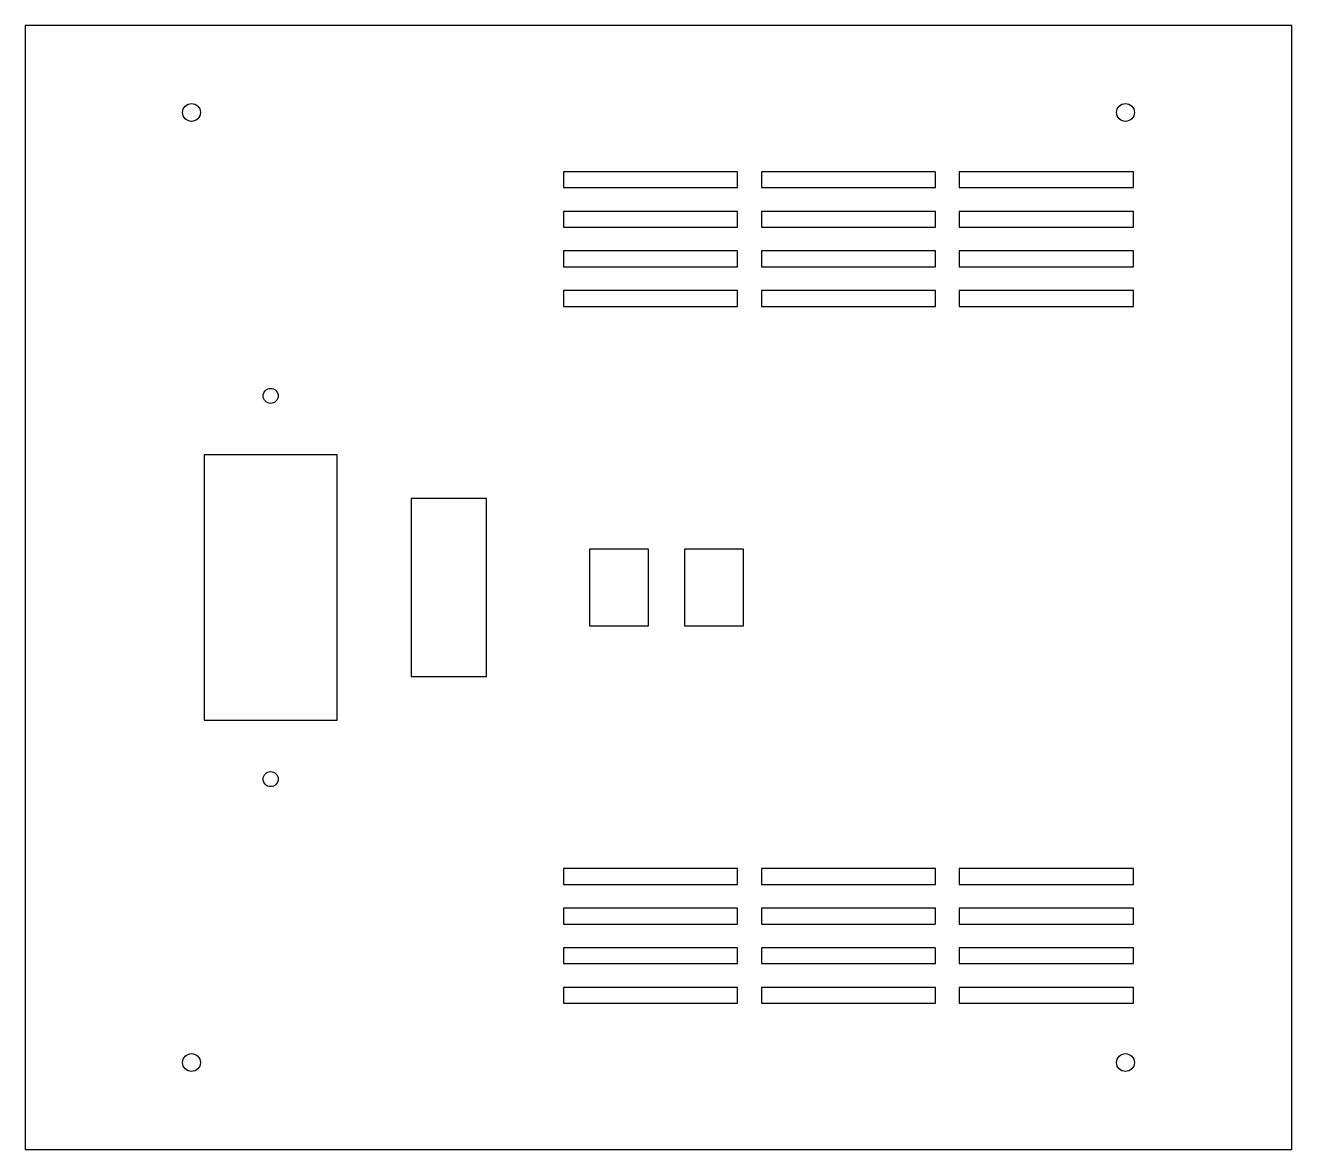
# Model space of a CAD drawing. Header units: millimetres. Extents: x 0 to 320, y 0 to 284.
import ezdxf

# ---------------------------------------------------------------- set-up
doc = ezdxf.new("R2010")
doc.units = ezdxf.units.MM
doc.layers.add('CUT', color=1, linetype='CONTINUOUS')

msp = doc.modelspace()

# ---------------------------------------------------------------- linework, layer by layer
at = {"layer": 'CUT'}
for p, q in [((320, 284), (0, 284)), ((0, 284), (0, 0)), ((320, 0), (320, 284)), ((180, 247), (136, 247)), ((136, 247), (136, 243)), ((180, 243), (180, 247)), ((230, 247), (186, 247)), ((186, 247), (186, 243)), ((230, 243), (230, 247)), ((280, 247), (236, 247)), ((236, 247), (236, 243)), ((280, 243), (280, 247)), ((136, 243), (180, 243)), ((186, 243), (230, 243)), ((236, 243), (280, 243)), ((180, 237), (136, 237)), ((136, 237), (136, 233)), ((180, 233), (180, 237)), ((230, 237), (186, 237)), ((186, 237), (186, 233)), ((230, 233), (230, 237)), ((280, 237), (236, 237)), ((236, 237), (236, 233)), ((280, 233), (280, 237)), ((136, 233), (180, 233)), ((186, 233), (230, 233)), ((236, 233), (280, 233)), ((180, 227), (136, 227)), ((136, 227), (136, 223)), ((180, 223), (180, 227)), ((230, 227), (186, 227)), ((186, 227), (186, 223)), ((230, 223), (230, 227)), ((280, 227), (236, 227)), ((236, 227), (236, 223)), ((280, 223), (280, 227)), ((136, 223), (180, 223)), ((186, 223), (230, 223)), ((236, 223), (280, 223)), ((180, 217), (136, 217)), ((136, 217), (136, 213)), ((180, 213), (180, 217)), ((230, 217), (186, 217)), ((186, 217), (186, 213)), ((230, 213), (230, 217)), ((280, 217), (236, 217)), ((236, 217), (236, 213)), ((280, 213), (280, 217)), ((136, 213), (180, 213)), ((186, 213), (230, 213)), ((236, 213), (280, 213)), ((78.8, 175.5), (45.2, 175.5)), ((45.2, 175.5), (45.2, 108.5)), ((78.8, 108.5), (78.8, 175.5)), ((116.5, 164.5), (97.5, 164.5)), ((97.5, 164.5), (97.5, 119.5)), ((116.5, 119.5), (116.5, 164.5)), ((157.45, 151.7), (142.55, 151.7)), ((142.55, 151.7), (142.55, 132.3)), ((157.45, 132.3), (157.45, 151.7)), ((181.45, 151.7), (166.55, 151.7)), ((166.55, 151.7), (166.55, 132.3)), ((181.45, 132.3), (181.45, 151.7)), ((142.55, 132.3), (157.45, 132.3)), ((166.55, 132.3), (181.45, 132.3)), ((97.5, 119.5), (116.5, 119.5)), ((45.2, 108.5), (78.8, 108.5)), ((180, 71), (136, 71)), ((136, 71), (136, 67)), ((180, 67), (180, 71)), ((230, 71), (186, 71)), ((186, 71), (186, 67)), ((230, 67), (230, 71)), ((280, 71), (236, 71)), ((236, 71), (236, 67)), ((280, 67), (280, 71)), ((136, 67), (180, 67)), ((186, 67), (230, 67)), ((236, 67), (280, 67)), ((180, 61), (136, 61)), ((136, 61), (136, 57)), ((180, 57), (180, 61)), ((230, 61), (186, 61)), ((186, 61), (186, 57)), ((230, 57), (230, 61)), ((280, 61), (236, 61)), ((236, 61), (236, 57)), ((280, 57), (280, 61)), ((136, 57), (180, 57)), ((186, 57), (230, 57)), ((236, 57), (280, 57)), ((180, 51), (136, 51)), ((136, 51), (136, 47)), ((180, 47), (180, 51)), ((230, 51), (186, 51)), ((186, 51), (186, 47)), ((230, 47), (230, 51)), ((280, 51), (236, 51)), ((236, 51), (236, 47)), ((280, 47), (280, 51)), ((136, 47), (180, 47)), ((186, 47), (230, 47)), ((236, 47), (280, 47)), ((180, 41), (136, 41)), ((136, 41), (136, 37)), ((180, 37), (180, 41)), ((230, 41), (186, 41)), ((186, 41), (186, 37)), ((230, 37), (230, 41)), ((280, 41), (236, 41)), ((236, 41), (236, 37)), ((280, 37), (280, 41)), ((136, 37), (180, 37)), ((186, 37), (230, 37)), ((236, 37), (280, 37)), ((0, 0), (320, 0))]:
    msp.add_line(p, q, dxfattribs=at)
for centre, radius in [((42, 262), 2.25), ((278, 262), 2.25), ((62, 190.4), 1.9), ((62, 93.6), 1.9), ((42, 22), 2.25), ((278, 22), 2.25)]:
    msp.add_circle(centre, radius, dxfattribs=at)

doc.saveas('drawing.dxf')
